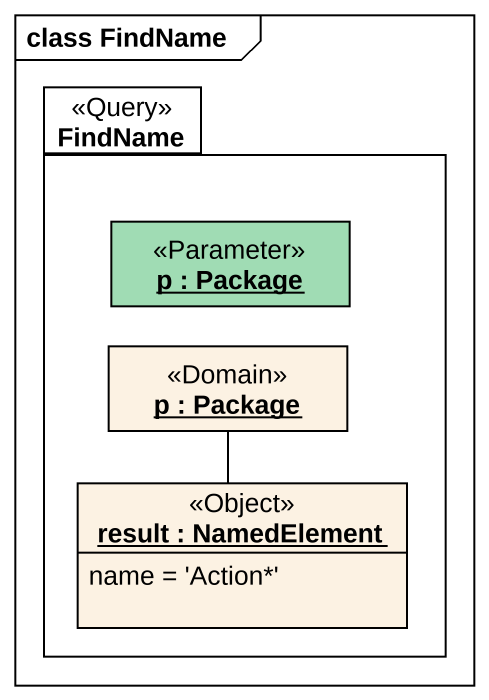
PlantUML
@startuml
mainframe class FindName
hide circle
hide empty members
package FindName <<Query>> {
  object "p : Package" as p <<Parameter>> #A0DCB4
  object "p : Package" as p_2 <<Domain>>
  object "result : NamedElement" as result <<Object>> {
    name = 'Action*'
  }
}
p_2 -- result
@enduml
